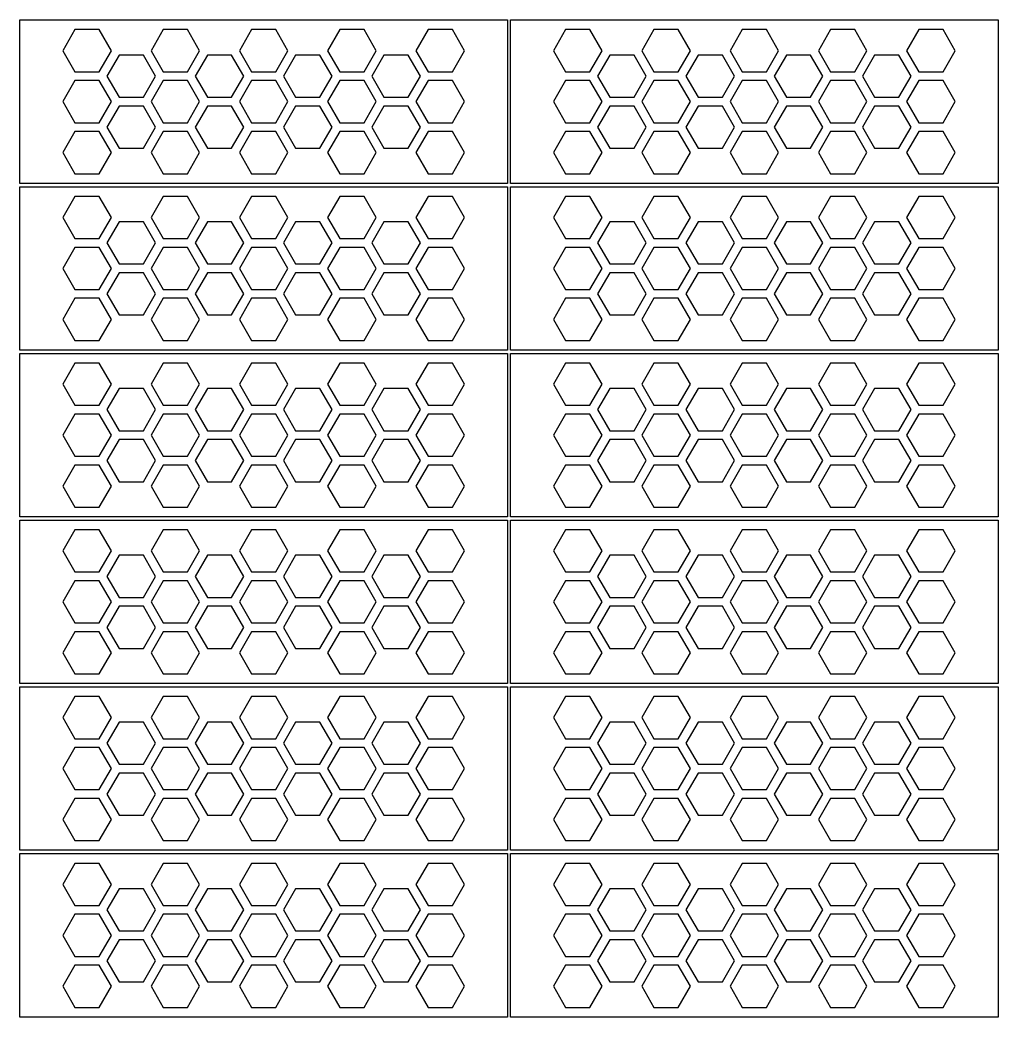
# Model space of a CAD drawing. Header units: millimetres. Extents: x 0 to 596, y 0 to 303.
# Drawn here: x 298.4 to 595.8, y 0 to 303.2 of the extents above; entities that cross this region are included whole.
import ezdxf

# ---------------------------------------------------------------- set-up
doc = ezdxf.new("R2010")
doc.units = ezdxf.units.MM
doc.layers.add('CUT', color=1, linetype='Continuous')

msp = doc.modelspace()

# ---------------------------------------------------------------- linework, layer by layer
at = {"layer": 'CUT'}
for points in [[(446.6, 253.53), (298.4, 253.53), (298.4, 303.24), (446.6, 303.24)], [(595.8, 253.53), (447.6, 253.53), (447.6, 303.24), (595.8, 303.24)], [(315.11, 287.49), (322.5, 287.49), (326.2, 293.89), (322.5, 300.29), (315.11, 300.29), (311.42, 293.89)], [(341.96, 287.49), (349.35, 287.49), (353.04, 293.89), (349.35, 300.29), (341.96, 300.29), (338.26, 293.89)], [(368.8, 287.49), (376.2, 287.49), (379.89, 293.89), (376.2, 300.29), (368.8, 300.29), (365.11, 293.89)], [(403.04, 287.49), (406.74, 293.89), (403.04, 300.29), (395.65, 300.29), (391.96, 293.89), (395.65, 287.49)], [(422.5, 287.49), (429.89, 287.49), (433.58, 293.89), (429.89, 300.29), (422.5, 300.29), (418.8, 293.89)], [(464.31, 287.49), (471.7, 287.49), (475.4, 293.89), (471.7, 300.29), (464.31, 300.29), (460.62, 293.89)], [(491.16, 287.49), (498.55, 287.49), (502.24, 293.89), (498.55, 300.29), (491.16, 300.29), (487.46, 293.89)], [(518, 287.49), (525.4, 287.49), (529.09, 293.89), (525.4, 300.29), (518, 300.29), (514.31, 293.89)], [(552.24, 287.49), (555.94, 293.89), (552.24, 300.29), (544.85, 300.29), (541.16, 293.89), (544.85, 287.49)], [(571.7, 287.49), (579.09, 287.49), (582.78, 293.89), (579.09, 300.29), (571.7, 300.29), (568, 293.89)], [(335.92, 279.74), (339.62, 286.14), (335.92, 292.54), (328.53, 292.54), (324.84, 286.14), (328.53, 279.74)], [(362.77, 279.74), (366.47, 286.14), (362.77, 292.54), (355.38, 292.54), (351.69, 286.14), (355.38, 279.74)], [(382.23, 279.74), (389.62, 279.74), (393.31, 286.14), (389.62, 292.54), (382.23, 292.54), (378.53, 286.14)], [(409.08, 279.74), (416.47, 279.74), (420.16, 286.14), (416.47, 292.54), (409.08, 292.54), (405.38, 286.14)], [(485.12, 279.74), (488.82, 286.14), (485.12, 292.54), (477.73, 292.54), (474.04, 286.14), (477.73, 279.74)], [(511.97, 279.74), (515.67, 286.14), (511.97, 292.54), (504.58, 292.54), (500.89, 286.14), (504.58, 279.74)], [(531.43, 279.74), (538.82, 279.74), (542.51, 286.14), (538.82, 292.54), (531.43, 292.54), (527.73, 286.14)], [(558.28, 279.74), (565.67, 279.74), (569.36, 286.14), (565.67, 292.54), (558.28, 292.54), (554.58, 286.14)], [(315.11, 271.99), (322.5, 271.99), (326.2, 278.39), (322.5, 284.79), (315.11, 284.79), (311.42, 278.39)], [(341.96, 271.99), (349.35, 271.99), (353.04, 278.39), (349.35, 284.79), (341.96, 284.79), (338.26, 278.39)], [(368.8, 271.99), (376.2, 271.99), (379.89, 278.39), (376.2, 284.79), (368.8, 284.79), (365.11, 278.39)], [(395.65, 271.99), (403.04, 271.99), (406.74, 278.39), (403.04, 284.79), (395.65, 284.79), (391.96, 278.39)], [(429.89, 271.99), (433.58, 278.39), (429.89, 284.79), (422.5, 284.79), (418.8, 278.39), (422.5, 271.99)], [(464.31, 271.99), (471.7, 271.99), (475.4, 278.39), (471.7, 284.79), (464.31, 284.79), (460.62, 278.39)], [(491.16, 271.99), (498.55, 271.99), (502.24, 278.39), (498.55, 284.79), (491.16, 284.79), (487.46, 278.39)], [(518, 271.99), (525.4, 271.99), (529.09, 278.39), (525.4, 284.79), (518, 284.79), (514.31, 278.39)], [(544.85, 271.99), (552.24, 271.99), (555.94, 278.39), (552.24, 284.79), (544.85, 284.79), (541.16, 278.39)], [(579.09, 271.99), (582.78, 278.39), (579.09, 284.79), (571.7, 284.79), (568, 278.39), (571.7, 271.99)], [(328.53, 264.24), (335.92, 264.24), (339.62, 270.64), (335.92, 277.04), (328.53, 277.04), (324.84, 270.64)], [(362.77, 264.24), (366.47, 270.64), (362.77, 277.04), (355.38, 277.04), (351.69, 270.64), (355.38, 264.24)], [(389.62, 264.24), (393.31, 270.64), (389.62, 277.04), (382.23, 277.04), (378.53, 270.64), (382.23, 264.24)], [(416.47, 264.24), (420.16, 270.64), (416.47, 277.04), (409.08, 277.04), (405.38, 270.64), (409.08, 264.24)], [(477.73, 264.24), (485.12, 264.24), (488.82, 270.64), (485.12, 277.04), (477.73, 277.04), (474.04, 270.64)], [(511.97, 264.24), (515.67, 270.64), (511.97, 277.04), (504.58, 277.04), (500.89, 270.64), (504.58, 264.24)], [(538.82, 264.24), (542.51, 270.64), (538.82, 277.04), (531.43, 277.04), (527.73, 270.64), (531.43, 264.24)], [(565.67, 264.24), (569.36, 270.64), (565.67, 277.04), (558.28, 277.04), (554.58, 270.64), (558.28, 264.24)], [(322.5, 256.49), (326.2, 262.89), (322.5, 269.29), (315.11, 269.29), (311.42, 262.89), (315.11, 256.49)], [(341.96, 256.49), (349.35, 256.49), (353.04, 262.89), (349.35, 269.29), (341.96, 269.29), (338.26, 262.89)], [(368.8, 256.49), (376.2, 256.49), (379.89, 262.89), (376.2, 269.29), (368.8, 269.29), (365.11, 262.89)], [(395.65, 256.49), (403.04, 256.49), (406.74, 262.89), (403.04, 269.29), (395.65, 269.29), (391.96, 262.89)], [(429.89, 256.49), (433.58, 262.89), (429.89, 269.29), (422.5, 269.29), (418.8, 262.89), (422.5, 256.49)], [(471.7, 256.49), (475.4, 262.89), (471.7, 269.29), (464.31, 269.29), (460.62, 262.89), (464.31, 256.49)], [(491.16, 256.49), (498.55, 256.49), (502.24, 262.89), (498.55, 269.29), (491.16, 269.29), (487.46, 262.89)], [(518, 256.49), (525.4, 256.49), (529.09, 262.89), (525.4, 269.29), (518, 269.29), (514.31, 262.89)], [(544.85, 256.49), (552.24, 256.49), (555.94, 262.89), (552.24, 269.29), (544.85, 269.29), (541.16, 262.89)], [(579.09, 256.49), (582.78, 262.89), (579.09, 269.29), (571.7, 269.29), (568, 262.89), (571.7, 256.49)], [(446.6, 202.83), (298.4, 202.83), (298.4, 252.53), (446.6, 252.53)], [(595.8, 202.83), (447.6, 202.83), (447.6, 252.53), (595.8, 252.53)], [(315.11, 236.78), (322.5, 236.78), (326.2, 243.18), (322.5, 249.58), (315.11, 249.58), (311.42, 243.18)], [(341.96, 236.78), (349.35, 236.78), (353.04, 243.18), (349.35, 249.58), (341.96, 249.58), (338.26, 243.18)], [(368.8, 236.78), (376.2, 236.78), (379.89, 243.18), (376.2, 249.58), (368.8, 249.58), (365.11, 243.18)], [(403.04, 236.78), (406.74, 243.18), (403.04, 249.58), (395.65, 249.58), (391.96, 243.18), (395.65, 236.78)], [(422.5, 236.78), (429.89, 236.78), (433.58, 243.18), (429.89, 249.58), (422.5, 249.58), (418.8, 243.18)], [(464.31, 236.78), (471.7, 236.78), (475.4, 243.18), (471.7, 249.58), (464.31, 249.58), (460.62, 243.18)], [(491.16, 236.78), (498.55, 236.78), (502.24, 243.18), (498.55, 249.58), (491.16, 249.58), (487.46, 243.18)], [(518, 236.78), (525.4, 236.78), (529.09, 243.18), (525.4, 249.58), (518, 249.58), (514.31, 243.18)], [(552.24, 236.78), (555.94, 243.18), (552.24, 249.58), (544.85, 249.58), (541.16, 243.18), (544.85, 236.78)], [(571.7, 236.78), (579.09, 236.78), (582.78, 243.18), (579.09, 249.58), (571.7, 249.58), (568, 243.18)], [(335.92, 229.03), (339.62, 235.43), (335.92, 241.83), (328.53, 241.83), (324.84, 235.43), (328.53, 229.03)], [(362.77, 229.03), (366.47, 235.43), (362.77, 241.83), (355.38, 241.83), (351.69, 235.43), (355.38, 229.03)], [(382.23, 229.03), (389.62, 229.03), (393.31, 235.43), (389.62, 241.83), (382.23, 241.83), (378.53, 235.43)], [(409.08, 229.03), (416.47, 229.03), (420.16, 235.43), (416.47, 241.83), (409.08, 241.83), (405.38, 235.43)], [(485.12, 229.03), (488.82, 235.43), (485.12, 241.83), (477.73, 241.83), (474.04, 235.43), (477.73, 229.03)], [(511.97, 229.03), (515.67, 235.43), (511.97, 241.83), (504.58, 241.83), (500.89, 235.43), (504.58, 229.03)], [(531.43, 229.03), (538.82, 229.03), (542.51, 235.43), (538.82, 241.83), (531.43, 241.83), (527.73, 235.43)], [(558.28, 229.03), (565.67, 229.03), (569.36, 235.43), (565.67, 241.83), (558.28, 241.83), (554.58, 235.43)], [(315.11, 221.28), (322.5, 221.28), (326.2, 227.68), (322.5, 234.08), (315.11, 234.08), (311.42, 227.68)], [(341.96, 221.28), (349.35, 221.28), (353.04, 227.68), (349.35, 234.08), (341.96, 234.08), (338.26, 227.68)], [(368.8, 221.28), (376.2, 221.28), (379.89, 227.68), (376.2, 234.08), (368.8, 234.08), (365.11, 227.68)], [(395.65, 221.28), (403.04, 221.28), (406.74, 227.68), (403.04, 234.08), (395.65, 234.08), (391.96, 227.68)], [(429.89, 221.28), (433.58, 227.68), (429.89, 234.08), (422.5, 234.08), (418.8, 227.68), (422.5, 221.28)], [(464.31, 221.28), (471.7, 221.28), (475.4, 227.68), (471.7, 234.08), (464.31, 234.08), (460.62, 227.68)], [(491.16, 221.28), (498.55, 221.28), (502.24, 227.68), (498.55, 234.08), (491.16, 234.08), (487.46, 227.68)], [(518, 221.28), (525.4, 221.28), (529.09, 227.68), (525.4, 234.08), (518, 234.08), (514.31, 227.68)], [(544.85, 221.28), (552.24, 221.28), (555.94, 227.68), (552.24, 234.08), (544.85, 234.08), (541.16, 227.68)], [(579.09, 221.28), (582.78, 227.68), (579.09, 234.08), (571.7, 234.08), (568, 227.68), (571.7, 221.28)], [(328.53, 213.53), (335.92, 213.53), (339.62, 219.93), (335.92, 226.33), (328.53, 226.33), (324.84, 219.93)], [(362.77, 213.53), (366.47, 219.93), (362.77, 226.33), (355.38, 226.33), (351.69, 219.93), (355.38, 213.53)], [(389.62, 213.53), (393.31, 219.93), (389.62, 226.33), (382.23, 226.33), (378.53, 219.93), (382.23, 213.53)], [(416.47, 213.53), (420.16, 219.93), (416.47, 226.33), (409.08, 226.33), (405.38, 219.93), (409.08, 213.53)], [(477.73, 213.53), (485.12, 213.53), (488.82, 219.93), (485.12, 226.33), (477.73, 226.33), (474.04, 219.93)], [(511.97, 213.53), (515.67, 219.93), (511.97, 226.33), (504.58, 226.33), (500.89, 219.93), (504.58, 213.53)], [(538.82, 213.53), (542.51, 219.93), (538.82, 226.33), (531.43, 226.33), (527.73, 219.93), (531.43, 213.53)], [(565.67, 213.53), (569.36, 219.93), (565.67, 226.33), (558.28, 226.33), (554.58, 219.93), (558.28, 213.53)], [(322.5, 205.78), (326.2, 212.18), (322.5, 218.58), (315.11, 218.58), (311.42, 212.18), (315.11, 205.78)], [(341.96, 205.78), (349.35, 205.78), (353.04, 212.18), (349.35, 218.58), (341.96, 218.58), (338.26, 212.18)], [(368.8, 205.78), (376.2, 205.78), (379.89, 212.18), (376.2, 218.58), (368.8, 218.58), (365.11, 212.18)], [(395.65, 205.78), (403.04, 205.78), (406.74, 212.18), (403.04, 218.58), (395.65, 218.58), (391.96, 212.18)], [(429.89, 205.78), (433.58, 212.18), (429.89, 218.58), (422.5, 218.58), (418.8, 212.18), (422.5, 205.78)], [(471.7, 205.78), (475.4, 212.18), (471.7, 218.58), (464.31, 218.58), (460.62, 212.18), (464.31, 205.78)], [(491.16, 205.78), (498.55, 205.78), (502.24, 212.18), (498.55, 218.58), (491.16, 218.58), (487.46, 212.18)], [(518, 205.78), (525.4, 205.78), (529.09, 212.18), (525.4, 218.58), (518, 218.58), (514.31, 212.18)], [(544.85, 205.78), (552.24, 205.78), (555.94, 212.18), (552.24, 218.58), (544.85, 218.58), (541.16, 212.18)], [(579.09, 205.78), (582.78, 212.18), (579.09, 218.58), (571.7, 218.58), (568, 212.18), (571.7, 205.78)], [(446.6, 152.12), (298.4, 152.12), (298.4, 201.83), (446.6, 201.83)], [(595.8, 152.12), (447.6, 152.12), (447.6, 201.83), (595.8, 201.83)], [(315.11, 186.07), (322.5, 186.07), (326.2, 192.47), (322.5, 198.87), (315.11, 198.87), (311.42, 192.47)], [(341.96, 186.07), (349.35, 186.07), (353.04, 192.47), (349.35, 198.87), (341.96, 198.87), (338.26, 192.47)], [(368.8, 186.07), (376.2, 186.07), (379.89, 192.47), (376.2, 198.87), (368.8, 198.87), (365.11, 192.47)], [(403.04, 186.07), (406.74, 192.47), (403.04, 198.87), (395.65, 198.87), (391.96, 192.47), (395.65, 186.07)], [(422.5, 186.07), (429.89, 186.07), (433.58, 192.47), (429.89, 198.87), (422.5, 198.87), (418.8, 192.47)], [(464.31, 186.07), (471.7, 186.07), (475.4, 192.47), (471.7, 198.87), (464.31, 198.87), (460.62, 192.47)], [(491.16, 186.07), (498.55, 186.07), (502.24, 192.47), (498.55, 198.87), (491.16, 198.87), (487.46, 192.47)], [(518, 186.07), (525.4, 186.07), (529.09, 192.47), (525.4, 198.87), (518, 198.87), (514.31, 192.47)], [(552.24, 186.07), (555.94, 192.47), (552.24, 198.87), (544.85, 198.87), (541.16, 192.47), (544.85, 186.07)], [(571.7, 186.07), (579.09, 186.07), (582.78, 192.47), (579.09, 198.87), (571.7, 198.87), (568, 192.47)], [(335.92, 178.32), (339.62, 184.72), (335.92, 191.12), (328.53, 191.12), (324.84, 184.72), (328.53, 178.32)], [(362.77, 178.32), (366.47, 184.72), (362.77, 191.12), (355.38, 191.12), (351.69, 184.72), (355.38, 178.32)], [(382.23, 178.32), (389.62, 178.32), (393.31, 184.72), (389.62, 191.12), (382.23, 191.12), (378.53, 184.72)], [(409.08, 178.32), (416.47, 178.32), (420.16, 184.72), (416.47, 191.12), (409.08, 191.12), (405.38, 184.72)], [(485.12, 178.32), (488.82, 184.72), (485.12, 191.12), (477.73, 191.12), (474.04, 184.72), (477.73, 178.32)], [(511.97, 178.32), (515.67, 184.72), (511.97, 191.12), (504.58, 191.12), (500.89, 184.72), (504.58, 178.32)], [(531.43, 178.32), (538.82, 178.32), (542.51, 184.72), (538.82, 191.12), (531.43, 191.12), (527.73, 184.72)], [(558.28, 178.32), (565.67, 178.32), (569.36, 184.72), (565.67, 191.12), (558.28, 191.12), (554.58, 184.72)], [(315.11, 170.57), (322.5, 170.57), (326.2, 176.97), (322.5, 183.37), (315.11, 183.37), (311.42, 176.97)], [(341.96, 170.57), (349.35, 170.57), (353.04, 176.97), (349.35, 183.37), (341.96, 183.37), (338.26, 176.97)], [(368.8, 170.57), (376.2, 170.57), (379.89, 176.97), (376.2, 183.37), (368.8, 183.37), (365.11, 176.97)], [(395.65, 170.57), (403.04, 170.57), (406.74, 176.97), (403.04, 183.37), (395.65, 183.37), (391.96, 176.97)], [(429.89, 170.57), (433.58, 176.97), (429.89, 183.37), (422.5, 183.37), (418.8, 176.97), (422.5, 170.57)], [(464.31, 170.57), (471.7, 170.57), (475.4, 176.97), (471.7, 183.37), (464.31, 183.37), (460.62, 176.97)], [(491.16, 170.57), (498.55, 170.57), (502.24, 176.97), (498.55, 183.37), (491.16, 183.37), (487.46, 176.97)], [(518, 170.57), (525.4, 170.57), (529.09, 176.97), (525.4, 183.37), (518, 183.37), (514.31, 176.97)], [(544.85, 170.57), (552.24, 170.57), (555.94, 176.97), (552.24, 183.37), (544.85, 183.37), (541.16, 176.97)], [(579.09, 170.57), (582.78, 176.97), (579.09, 183.37), (571.7, 183.37), (568, 176.97), (571.7, 170.57)], [(328.53, 162.82), (335.92, 162.82), (339.62, 169.22), (335.92, 175.62), (328.53, 175.62), (324.84, 169.22)], [(362.77, 162.82), (366.47, 169.22), (362.77, 175.62), (355.38, 175.62), (351.69, 169.22), (355.38, 162.82)], [(389.62, 162.82), (393.31, 169.22), (389.62, 175.62), (382.23, 175.62), (378.53, 169.22), (382.23, 162.82)], [(416.47, 162.82), (420.16, 169.22), (416.47, 175.62), (409.08, 175.62), (405.38, 169.22), (409.08, 162.82)], [(477.73, 162.82), (485.12, 162.82), (488.82, 169.22), (485.12, 175.62), (477.73, 175.62), (474.04, 169.22)], [(511.97, 162.82), (515.67, 169.22), (511.97, 175.62), (504.58, 175.62), (500.89, 169.22), (504.58, 162.82)], [(538.82, 162.82), (542.51, 169.22), (538.82, 175.62), (531.43, 175.62), (527.73, 169.22), (531.43, 162.82)], [(565.67, 162.82), (569.36, 169.22), (565.67, 175.62), (558.28, 175.62), (554.58, 169.22), (558.28, 162.82)], [(322.5, 155.07), (326.2, 161.47), (322.5, 167.87), (315.11, 167.87), (311.42, 161.47), (315.11, 155.07)], [(341.96, 155.07), (349.35, 155.07), (353.04, 161.47), (349.35, 167.87), (341.96, 167.87), (338.26, 161.47)], [(368.8, 155.07), (376.2, 155.07), (379.89, 161.47), (376.2, 167.87), (368.8, 167.87), (365.11, 161.47)], [(395.65, 155.07), (403.04, 155.07), (406.74, 161.47), (403.04, 167.87), (395.65, 167.87), (391.96, 161.47)], [(429.89, 155.07), (433.58, 161.47), (429.89, 167.87), (422.5, 167.87), (418.8, 161.47), (422.5, 155.07)], [(471.7, 155.07), (475.4, 161.47), (471.7, 167.87), (464.31, 167.87), (460.62, 161.47), (464.31, 155.07)], [(491.16, 155.07), (498.55, 155.07), (502.24, 161.47), (498.55, 167.87), (491.16, 167.87), (487.46, 161.47)], [(518, 155.07), (525.4, 155.07), (529.09, 161.47), (525.4, 167.87), (518, 167.87), (514.31, 161.47)], [(544.85, 155.07), (552.24, 155.07), (555.94, 161.47), (552.24, 167.87), (544.85, 167.87), (541.16, 161.47)], [(579.09, 155.07), (582.78, 161.47), (579.09, 167.87), (571.7, 167.87), (568, 161.47), (571.7, 155.07)], [(446.6, 101.41), (298.4, 101.41), (298.4, 151.12), (446.6, 151.12)], [(595.8, 101.41), (447.6, 101.41), (447.6, 151.12), (595.8, 151.12)], [(315.11, 135.37), (322.5, 135.37), (326.2, 141.77), (322.5, 148.17), (315.11, 148.17), (311.42, 141.77)], [(341.96, 135.37), (349.35, 135.37), (353.04, 141.77), (349.35, 148.17), (341.96, 148.17), (338.26, 141.77)], [(368.8, 135.37), (376.2, 135.37), (379.89, 141.77), (376.2, 148.17), (368.8, 148.17), (365.11, 141.77)], [(403.04, 135.37), (406.74, 141.77), (403.04, 148.17), (395.65, 148.17), (391.96, 141.77), (395.65, 135.37)], [(422.5, 135.37), (429.89, 135.37), (433.58, 141.77), (429.89, 148.17), (422.5, 148.17), (418.8, 141.77)], [(464.31, 135.37), (471.7, 135.37), (475.4, 141.77), (471.7, 148.17), (464.31, 148.17), (460.62, 141.77)], [(491.16, 135.37), (498.55, 135.37), (502.24, 141.77), (498.55, 148.17), (491.16, 148.17), (487.46, 141.77)], [(518, 135.37), (525.4, 135.37), (529.09, 141.77), (525.4, 148.17), (518, 148.17), (514.31, 141.77)], [(552.24, 135.37), (555.94, 141.77), (552.24, 148.17), (544.85, 148.17), (541.16, 141.77), (544.85, 135.37)], [(571.7, 135.37), (579.09, 135.37), (582.78, 141.77), (579.09, 148.17), (571.7, 148.17), (568, 141.77)], [(335.92, 127.62), (339.62, 134.02), (335.92, 140.42), (328.53, 140.42), (324.84, 134.02), (328.53, 127.62)], [(362.77, 127.62), (366.47, 134.02), (362.77, 140.42), (355.38, 140.42), (351.69, 134.02), (355.38, 127.62)], [(382.23, 127.62), (389.62, 127.62), (393.31, 134.02), (389.62, 140.42), (382.23, 140.42), (378.53, 134.02)], [(409.08, 127.62), (416.47, 127.62), (420.16, 134.02), (416.47, 140.42), (409.08, 140.42), (405.38, 134.02)], [(485.12, 127.62), (488.82, 134.02), (485.12, 140.42), (477.73, 140.42), (474.04, 134.02), (477.73, 127.62)], [(511.97, 127.62), (515.67, 134.02), (511.97, 140.42), (504.58, 140.42), (500.89, 134.02), (504.58, 127.62)], [(531.43, 127.62), (538.82, 127.62), (542.51, 134.02), (538.82, 140.42), (531.43, 140.42), (527.73, 134.02)], [(558.28, 127.62), (565.67, 127.62), (569.36, 134.02), (565.67, 140.42), (558.28, 140.42), (554.58, 134.02)], [(315.11, 119.87), (322.5, 119.87), (326.2, 126.27), (322.5, 132.67), (315.11, 132.67), (311.42, 126.27)], [(341.96, 119.87), (349.35, 119.87), (353.04, 126.27), (349.35, 132.67), (341.96, 132.67), (338.26, 126.27)], [(368.8, 119.87), (376.2, 119.87), (379.89, 126.27), (376.2, 132.67), (368.8, 132.67), (365.11, 126.27)], [(395.65, 119.87), (403.04, 119.87), (406.74, 126.27), (403.04, 132.67), (395.65, 132.67), (391.96, 126.27)], [(429.89, 119.87), (433.58, 126.27), (429.89, 132.67), (422.5, 132.67), (418.8, 126.27), (422.5, 119.87)], [(464.31, 119.87), (471.7, 119.87), (475.4, 126.27), (471.7, 132.67), (464.31, 132.67), (460.62, 126.27)], [(491.16, 119.87), (498.55, 119.87), (502.24, 126.27), (498.55, 132.67), (491.16, 132.67), (487.46, 126.27)], [(518, 119.87), (525.4, 119.87), (529.09, 126.27), (525.4, 132.67), (518, 132.67), (514.31, 126.27)], [(544.85, 119.87), (552.24, 119.87), (555.94, 126.27), (552.24, 132.67), (544.85, 132.67), (541.16, 126.27)], [(579.09, 119.87), (582.78, 126.27), (579.09, 132.67), (571.7, 132.67), (568, 126.27), (571.7, 119.87)], [(328.53, 112.12), (335.92, 112.12), (339.62, 118.52), (335.92, 124.92), (328.53, 124.92), (324.84, 118.52)], [(362.77, 112.12), (366.47, 118.52), (362.77, 124.92), (355.38, 124.92), (351.69, 118.52), (355.38, 112.12)], [(389.62, 112.12), (393.31, 118.52), (389.62, 124.92), (382.23, 124.92), (378.53, 118.52), (382.23, 112.12)], [(416.47, 112.12), (420.16, 118.52), (416.47, 124.92), (409.08, 124.92), (405.38, 118.52), (409.08, 112.12)], [(477.73, 112.12), (485.12, 112.12), (488.82, 118.52), (485.12, 124.92), (477.73, 124.92), (474.04, 118.52)], [(511.97, 112.12), (515.67, 118.52), (511.97, 124.92), (504.58, 124.92), (500.89, 118.52), (504.58, 112.12)], [(538.82, 112.12), (542.51, 118.52), (538.82, 124.92), (531.43, 124.92), (527.73, 118.52), (531.43, 112.12)], [(565.67, 112.12), (569.36, 118.52), (565.67, 124.92), (558.28, 124.92), (554.58, 118.52), (558.28, 112.12)], [(322.5, 104.37), (326.2, 110.77), (322.5, 117.17), (315.11, 117.17), (311.42, 110.77), (315.11, 104.37)], [(341.96, 104.37), (349.35, 104.37), (353.04, 110.77), (349.35, 117.17), (341.96, 117.17), (338.26, 110.77)], [(368.8, 104.37), (376.2, 104.37), (379.89, 110.77), (376.2, 117.17), (368.8, 117.17), (365.11, 110.77)], [(395.65, 104.37), (403.04, 104.37), (406.74, 110.77), (403.04, 117.17), (395.65, 117.17), (391.96, 110.77)], [(429.89, 104.37), (433.58, 110.77), (429.89, 117.17), (422.5, 117.17), (418.8, 110.77), (422.5, 104.37)], [(471.7, 104.37), (475.4, 110.77), (471.7, 117.17), (464.31, 117.17), (460.62, 110.77), (464.31, 104.37)], [(491.16, 104.37), (498.55, 104.37), (502.24, 110.77), (498.55, 117.17), (491.16, 117.17), (487.46, 110.77)], [(518, 104.37), (525.4, 104.37), (529.09, 110.77), (525.4, 117.17), (518, 117.17), (514.31, 110.77)], [(544.85, 104.37), (552.24, 104.37), (555.94, 110.77), (552.24, 117.17), (544.85, 117.17), (541.16, 110.77)], [(579.09, 104.37), (582.78, 110.77), (579.09, 117.17), (571.7, 117.17), (568, 110.77), (571.7, 104.37)], [(446.6, 50.71), (298.4, 50.71), (298.4, 100.41), (446.6, 100.41)], [(595.8, 50.71), (447.6, 50.71), (447.6, 100.41), (595.8, 100.41)], [(315.11, 84.66), (322.5, 84.66), (326.2, 91.06), (322.5, 97.46), (315.11, 97.46), (311.42, 91.06)], [(341.96, 84.66), (349.35, 84.66), (353.04, 91.06), (349.35, 97.46), (341.96, 97.46), (338.26, 91.06)], [(368.8, 84.66), (376.2, 84.66), (379.89, 91.06), (376.2, 97.46), (368.8, 97.46), (365.11, 91.06)], [(403.04, 84.66), (406.74, 91.06), (403.04, 97.46), (395.65, 97.46), (391.96, 91.06), (395.65, 84.66)], [(422.5, 84.66), (429.89, 84.66), (433.58, 91.06), (429.89, 97.46), (422.5, 97.46), (418.8, 91.06)], [(464.31, 84.66), (471.7, 84.66), (475.4, 91.06), (471.7, 97.46), (464.31, 97.46), (460.62, 91.06)], [(491.16, 84.66), (498.55, 84.66), (502.24, 91.06), (498.55, 97.46), (491.16, 97.46), (487.46, 91.06)], [(518, 84.66), (525.4, 84.66), (529.09, 91.06), (525.4, 97.46), (518, 97.46), (514.31, 91.06)], [(552.24, 84.66), (555.94, 91.06), (552.24, 97.46), (544.85, 97.46), (541.16, 91.06), (544.85, 84.66)], [(571.7, 84.66), (579.09, 84.66), (582.78, 91.06), (579.09, 97.46), (571.7, 97.46), (568, 91.06)], [(335.92, 76.91), (339.62, 83.31), (335.92, 89.71), (328.53, 89.71), (324.84, 83.31), (328.53, 76.91)], [(362.77, 76.91), (366.47, 83.31), (362.77, 89.71), (355.38, 89.71), (351.69, 83.31), (355.38, 76.91)], [(382.23, 76.91), (389.62, 76.91), (393.31, 83.31), (389.62, 89.71), (382.23, 89.71), (378.53, 83.31)], [(409.08, 76.91), (416.47, 76.91), (420.16, 83.31), (416.47, 89.71), (409.08, 89.71), (405.38, 83.31)], [(485.12, 76.91), (488.82, 83.31), (485.12, 89.71), (477.73, 89.71), (474.04, 83.31), (477.73, 76.91)], [(511.97, 76.91), (515.67, 83.31), (511.97, 89.71), (504.58, 89.71), (500.89, 83.31), (504.58, 76.91)], [(531.43, 76.91), (538.82, 76.91), (542.51, 83.31), (538.82, 89.71), (531.43, 89.71), (527.73, 83.31)], [(558.28, 76.91), (565.67, 76.91), (569.36, 83.31), (565.67, 89.71), (558.28, 89.71), (554.58, 83.31)], [(315.11, 69.16), (322.5, 69.16), (326.2, 75.56), (322.5, 81.96), (315.11, 81.96), (311.42, 75.56)], [(341.96, 69.16), (349.35, 69.16), (353.04, 75.56), (349.35, 81.96), (341.96, 81.96), (338.26, 75.56)], [(368.8, 69.16), (376.2, 69.16), (379.89, 75.56), (376.2, 81.96), (368.8, 81.96), (365.11, 75.56)], [(395.65, 69.16), (403.04, 69.16), (406.74, 75.56), (403.04, 81.96), (395.65, 81.96), (391.96, 75.56)], [(429.89, 69.16), (433.58, 75.56), (429.89, 81.96), (422.5, 81.96), (418.8, 75.56), (422.5, 69.16)], [(464.31, 69.16), (471.7, 69.16), (475.4, 75.56), (471.7, 81.96), (464.31, 81.96), (460.62, 75.56)], [(491.16, 69.16), (498.55, 69.16), (502.24, 75.56), (498.55, 81.96), (491.16, 81.96), (487.46, 75.56)], [(518, 69.16), (525.4, 69.16), (529.09, 75.56), (525.4, 81.96), (518, 81.96), (514.31, 75.56)], [(544.85, 69.16), (552.24, 69.16), (555.94, 75.56), (552.24, 81.96), (544.85, 81.96), (541.16, 75.56)], [(579.09, 69.16), (582.78, 75.56), (579.09, 81.96), (571.7, 81.96), (568, 75.56), (571.7, 69.16)], [(328.53, 61.41), (335.92, 61.41), (339.62, 67.81), (335.92, 74.21), (328.53, 74.21), (324.84, 67.81)], [(362.77, 61.41), (366.47, 67.81), (362.77, 74.21), (355.38, 74.21), (351.69, 67.81), (355.38, 61.41)], [(389.62, 61.41), (393.31, 67.81), (389.62, 74.21), (382.23, 74.21), (378.53, 67.81), (382.23, 61.41)], [(416.47, 61.41), (420.16, 67.81), (416.47, 74.21), (409.08, 74.21), (405.38, 67.81), (409.08, 61.41)], [(477.73, 61.41), (485.12, 61.41), (488.82, 67.81), (485.12, 74.21), (477.73, 74.21), (474.04, 67.81)], [(511.97, 61.41), (515.67, 67.81), (511.97, 74.21), (504.58, 74.21), (500.89, 67.81), (504.58, 61.41)], [(538.82, 61.41), (542.51, 67.81), (538.82, 74.21), (531.43, 74.21), (527.73, 67.81), (531.43, 61.41)], [(565.67, 61.41), (569.36, 67.81), (565.67, 74.21), (558.28, 74.21), (554.58, 67.81), (558.28, 61.41)], [(322.5, 53.66), (326.2, 60.06), (322.5, 66.46), (315.11, 66.46), (311.42, 60.06), (315.11, 53.66)], [(341.96, 53.66), (349.35, 53.66), (353.04, 60.06), (349.35, 66.46), (341.96, 66.46), (338.26, 60.06)], [(368.8, 53.66), (376.2, 53.66), (379.89, 60.06), (376.2, 66.46), (368.8, 66.46), (365.11, 60.06)], [(395.65, 53.66), (403.04, 53.66), (406.74, 60.06), (403.04, 66.46), (395.65, 66.46), (391.96, 60.06)], [(429.89, 53.66), (433.58, 60.06), (429.89, 66.46), (422.5, 66.46), (418.8, 60.06), (422.5, 53.66)], [(471.7, 53.66), (475.4, 60.06), (471.7, 66.46), (464.31, 66.46), (460.62, 60.06), (464.31, 53.66)], [(491.16, 53.66), (498.55, 53.66), (502.24, 60.06), (498.55, 66.46), (491.16, 66.46), (487.46, 60.06)], [(518, 53.66), (525.4, 53.66), (529.09, 60.06), (525.4, 66.46), (518, 66.46), (514.31, 60.06)], [(544.85, 53.66), (552.24, 53.66), (555.94, 60.06), (552.24, 66.46), (544.85, 66.46), (541.16, 60.06)], [(579.09, 53.66), (582.78, 60.06), (579.09, 66.46), (571.7, 66.46), (568, 60.06), (571.7, 53.66)], [(446.6, 0), (298.4, 0), (298.4, 49.71), (446.6, 49.71)], [(595.8, 0), (447.6, 0), (447.6, 49.71), (595.8, 49.71)], [(315.11, 33.95), (322.5, 33.95), (326.2, 40.35), (322.5, 46.75), (315.11, 46.75), (311.42, 40.35)], [(341.96, 33.95), (349.35, 33.95), (353.04, 40.35), (349.35, 46.75), (341.96, 46.75), (338.26, 40.35)], [(368.8, 33.95), (376.2, 33.95), (379.89, 40.35), (376.2, 46.75), (368.8, 46.75), (365.11, 40.35)], [(403.04, 33.95), (406.74, 40.35), (403.04, 46.75), (395.65, 46.75), (391.96, 40.35), (395.65, 33.95)], [(422.5, 33.95), (429.89, 33.95), (433.58, 40.35), (429.89, 46.75), (422.5, 46.75), (418.8, 40.35)], [(464.31, 33.95), (471.7, 33.95), (475.4, 40.35), (471.7, 46.75), (464.31, 46.75), (460.62, 40.35)], [(491.16, 33.95), (498.55, 33.95), (502.24, 40.35), (498.55, 46.75), (491.16, 46.75), (487.46, 40.35)], [(518, 33.95), (525.4, 33.95), (529.09, 40.35), (525.4, 46.75), (518, 46.75), (514.31, 40.35)], [(552.24, 33.95), (555.94, 40.35), (552.24, 46.75), (544.85, 46.75), (541.16, 40.35), (544.85, 33.95)], [(571.7, 33.95), (579.09, 33.95), (582.78, 40.35), (579.09, 46.75), (571.7, 46.75), (568, 40.35)], [(335.92, 26.2), (339.62, 32.6), (335.92, 39), (328.53, 39), (324.84, 32.6), (328.53, 26.2)], [(362.77, 26.2), (366.47, 32.6), (362.77, 39), (355.38, 39), (351.69, 32.6), (355.38, 26.2)], [(382.23, 26.2), (389.62, 26.2), (393.31, 32.6), (389.62, 39), (382.23, 39), (378.53, 32.6)], [(409.08, 26.2), (416.47, 26.2), (420.16, 32.6), (416.47, 39), (409.08, 39), (405.38, 32.6)], [(485.12, 26.2), (488.82, 32.6), (485.12, 39), (477.73, 39), (474.04, 32.6), (477.73, 26.2)], [(511.97, 26.2), (515.67, 32.6), (511.97, 39), (504.58, 39), (500.89, 32.6), (504.58, 26.2)], [(531.43, 26.2), (538.82, 26.2), (542.51, 32.6), (538.82, 39), (531.43, 39), (527.73, 32.6)], [(558.28, 26.2), (565.67, 26.2), (569.36, 32.6), (565.67, 39), (558.28, 39), (554.58, 32.6)], [(315.11, 18.45), (322.5, 18.45), (326.2, 24.85), (322.5, 31.25), (315.11, 31.25), (311.42, 24.85)], [(341.96, 18.45), (349.35, 18.45), (353.04, 24.85), (349.35, 31.25), (341.96, 31.25), (338.26, 24.85)], [(368.8, 18.45), (376.2, 18.45), (379.89, 24.85), (376.2, 31.25), (368.8, 31.25), (365.11, 24.85)], [(395.65, 18.45), (403.04, 18.45), (406.74, 24.85), (403.04, 31.25), (395.65, 31.25), (391.96, 24.85)], [(429.89, 18.45), (433.58, 24.85), (429.89, 31.25), (422.5, 31.25), (418.8, 24.85), (422.5, 18.45)], [(464.31, 18.45), (471.7, 18.45), (475.4, 24.85), (471.7, 31.25), (464.31, 31.25), (460.62, 24.85)], [(491.16, 18.45), (498.55, 18.45), (502.24, 24.85), (498.55, 31.25), (491.16, 31.25), (487.46, 24.85)], [(518, 18.45), (525.4, 18.45), (529.09, 24.85), (525.4, 31.25), (518, 31.25), (514.31, 24.85)], [(544.85, 18.45), (552.24, 18.45), (555.94, 24.85), (552.24, 31.25), (544.85, 31.25), (541.16, 24.85)], [(579.09, 18.45), (582.78, 24.85), (579.09, 31.25), (571.7, 31.25), (568, 24.85), (571.7, 18.45)], [(328.53, 10.7), (335.92, 10.7), (339.62, 17.1), (335.92, 23.5), (328.53, 23.5), (324.84, 17.1)], [(362.77, 10.7), (366.47, 17.1), (362.77, 23.5), (355.38, 23.5), (351.69, 17.1), (355.38, 10.7)], [(389.62, 10.7), (393.31, 17.1), (389.62, 23.5), (382.23, 23.5), (378.53, 17.1), (382.23, 10.7)], [(416.47, 10.7), (420.16, 17.1), (416.47, 23.5), (409.08, 23.5), (405.38, 17.1), (409.08, 10.7)], [(477.73, 10.7), (485.12, 10.7), (488.82, 17.1), (485.12, 23.5), (477.73, 23.5), (474.04, 17.1)], [(511.97, 10.7), (515.67, 17.1), (511.97, 23.5), (504.58, 23.5), (500.89, 17.1), (504.58, 10.7)], [(538.82, 10.7), (542.51, 17.1), (538.82, 23.5), (531.43, 23.5), (527.73, 17.1), (531.43, 10.7)], [(565.67, 10.7), (569.36, 17.1), (565.67, 23.5), (558.28, 23.5), (554.58, 17.1), (558.28, 10.7)], [(322.5, 2.95), (326.2, 9.35), (322.5, 15.75), (315.11, 15.75), (311.42, 9.35), (315.11, 2.95)], [(341.96, 2.95), (349.35, 2.95), (353.04, 9.35), (349.35, 15.75), (341.96, 15.75), (338.26, 9.35)], [(368.8, 2.95), (376.2, 2.95), (379.89, 9.35), (376.2, 15.75), (368.8, 15.75), (365.11, 9.35)], [(395.65, 2.95), (403.04, 2.95), (406.74, 9.35), (403.04, 15.75), (395.65, 15.75), (391.96, 9.35)], [(429.89, 2.95), (433.58, 9.35), (429.89, 15.75), (422.5, 15.75), (418.8, 9.35), (422.5, 2.95)], [(471.7, 2.95), (475.4, 9.35), (471.7, 15.75), (464.31, 15.75), (460.62, 9.35), (464.31, 2.95)], [(491.16, 2.95), (498.55, 2.95), (502.24, 9.35), (498.55, 15.75), (491.16, 15.75), (487.46, 9.35)], [(518, 2.95), (525.4, 2.95), (529.09, 9.35), (525.4, 15.75), (518, 15.75), (514.31, 9.35)], [(544.85, 2.95), (552.24, 2.95), (555.94, 9.35), (552.24, 15.75), (544.85, 15.75), (541.16, 9.35)], [(579.09, 2.95), (582.78, 9.35), (579.09, 15.75), (571.7, 15.75), (568, 9.35), (571.7, 2.95)]]:
    msp.add_lwpolyline(points, close=True, dxfattribs=at)

doc.saveas('drawing.dxf')
